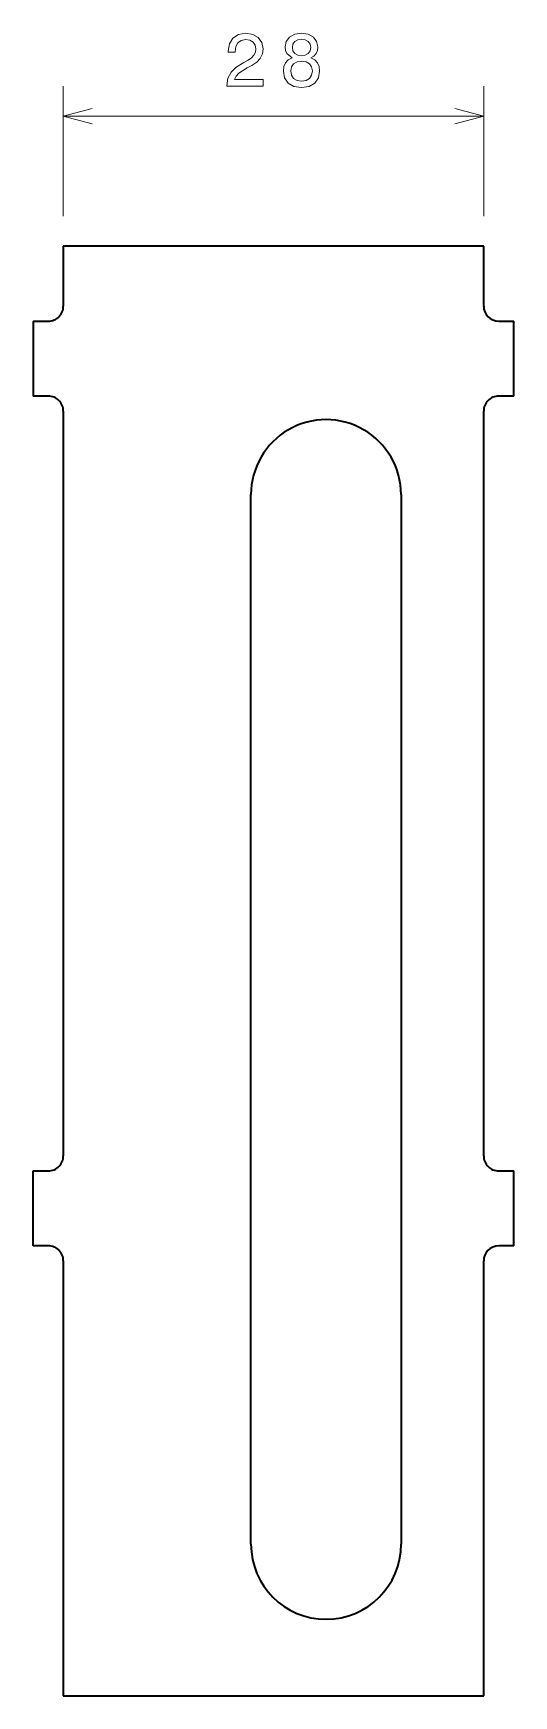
# Model space of a CAD drawing. Extents: x 132 to 164, y 79 to 190.
import ezdxf

# ---------------------------------------------------------------- set-up
doc = ezdxf.new("R2010")
doc.units = 0

msp = doc.modelspace()

# ---------------------------------------------------------------- linework, layer by layer
at = {"color": 7, "lineweight": 13, "ltscale": 0.21678}
for p, q in [((134.282104, 177.465698), (134.282104, 186.136887)), ((162.282104, 177.465698), (162.282104, 186.136887))]:
    msp.add_line(p, q, dxfattribs=at)
at = {"color": 7, "lineweight": 13}
msp.add_line((134.282104, 184.136887), (162.282104, 184.136887), dxfattribs=at)
at = {"color": 7, "lineweight": 35}
for p, q in [((162.282104, 175.465698), (134.282104, 175.465698)), ((134.282104, 164.465698), (134.282104, 114.793015)), ((162.282104, 114.793015), (162.282104, 164.465698)), ((146.782104, 88.894028), (146.782104, 158.894028)), ((156.782104, 158.894028), (156.782104, 88.894028)), ((134.282104, 107.793015), (134.282104, 78.793015)), ((162.282104, 78.793015), (162.282104, 107.793015)), ((134.282104, 78.793015), (162.282104, 78.793015))]:
    msp.add_line(p, q, dxfattribs=at)
at = {"color": 7, "lineweight": 35, "ltscale": 0.1}
for p, q in [((134.282104, 175.465698), (134.282104, 171.465698)), ((162.282104, 171.465698), (162.282104, 175.465698))]:
    msp.add_line(p, q, dxfattribs=at)
at = {"color": 7, "lineweight": 35, "ltscale": 0.125}
for p, q in [((132.282104, 170.465698), (132.282104, 165.465698)), ((164.282104, 165.465698), (164.282104, 170.465698)), ((132.282104, 108.793015), (132.282104, 113.793015)), ((164.282104, 108.793015), (164.282104, 113.793015))]:
    msp.add_line(p, q, dxfattribs=at)
at = {"color": 7, "lineweight": 35, "ltscale": 0.025}
for p, q in [((132.282104, 170.465698), (133.282104, 170.465698)), ((163.282104, 170.465698), (164.282104, 170.465698)), ((133.282104, 165.465698), (132.282104, 165.465698)), ((164.282104, 165.465698), (163.282104, 165.465698)), ((132.282104, 113.793015), (133.282104, 113.793015)), ((163.282104, 113.793015), (164.282104, 113.793015)), ((133.282104, 108.793015), (132.282104, 108.793015)), ((164.282104, 108.793015), (163.282104, 108.793015))]:
    msp.add_line(p, q, dxfattribs=at)
at = {"color": 7, "lineweight": 13}
for points in [[(145.183533, 186.136887), (147.589157, 186.136887), (147.589157, 186.570602), (145.687866, 186.570602), (145.793762, 186.807632), (145.975327, 187.004318), (146.535126, 187.362396), (146.832672, 187.513687), (147.165527, 187.730545), (147.402557, 187.982697), (147.538727, 188.280258), (147.589157, 188.618149), (147.503418, 189.041779), (147.266388, 189.374634), (146.903275, 189.586456), (146.434265, 189.662094), (145.950104, 189.576355), (145.581955, 189.339325), (145.344925, 188.96109), (145.264236, 188.461807), (145.264236, 188.391205), (145.72316, 188.391205), (145.72316, 188.431549), (145.768555, 188.77449), (145.904724, 189.026657), (146.121582, 189.188034), (146.409042, 189.243515), (146.701553, 189.193085), (146.918411, 189.067001), (147.059616, 188.870316), (147.110046, 188.623199), (147.074753, 188.391205), (146.978928, 188.194519), (146.817551, 188.023041), (146.595642, 187.87175), (146.298096, 187.710373), (145.803864, 187.39769), (145.455872, 187.064835), (145.2491, 186.661377), (145.183533, 186.152008)], [(149.52475, 188.023041), (149.267548, 187.881836), (149.091034, 187.68515), (148.980072, 187.438034), (148.944778, 187.140488), (149.025467, 186.691635), (149.257462, 186.343658), (149.635696, 186.12175), (150.150116, 186.036011), (150.65947, 186.12175), (151.03772, 186.343658), (151.269699, 186.691635), (151.355438, 187.140488), (151.315094, 187.438034), (151.209183, 187.68515), (151.027634, 187.881836), (150.775467, 188.023041), (150.977203, 188.144089), (151.118408, 188.310516), (151.204147, 188.512238), (151.234406, 188.759369), (151.153717, 189.117432), (150.941895, 189.404892), (150.598953, 189.591492), (150.150116, 189.662094), (149.696213, 189.591492), (149.353271, 189.404892), (149.136414, 189.117432), (149.060776, 188.759369), (149.085983, 188.512238), (149.171722, 188.310516)], [(149.539886, 188.719025), (149.580231, 188.940918), (149.701263, 189.112396), (149.892899, 189.218292), (150.150116, 189.258636), (150.402267, 189.218292), (150.593918, 189.112396), (150.714951, 188.940918), (150.760345, 188.719025), (150.714951, 188.492065), (150.593918, 188.315552), (150.402267, 188.199554), (150.150116, 188.164261), (149.892899, 188.204605), (149.701263, 188.315552), (149.580231, 188.492065)], [(149.428925, 187.150574), (149.474319, 187.417862), (149.620575, 187.619598), (149.847519, 187.750717), (150.150116, 187.796112), (150.447662, 187.750717), (150.674606, 187.619598), (150.820862, 187.417862), (150.871292, 187.150574), (150.820862, 186.863098), (150.674606, 186.64624), (150.447662, 186.505035), (150.150116, 186.459656), (149.847519, 186.505035), (149.620575, 186.64624), (149.474319, 186.863098)]]:
    msp.add_lwpolyline(points, close=True, dxfattribs=at)
for points in [[(136.213943, 184.654526), (134.282104, 184.136887), (136.213943, 183.619247)], [(160.35025, 183.619247), (162.282104, 184.136887), (160.35025, 184.654526)]]:
    msp.add_lwpolyline(points, dxfattribs=at)
at = {"color": 7, "lineweight": 35}
for centre, radius, start, end in [((133.282104, 171.465698), 1, 269.999997, 0), ((163.282104, 171.465698), 1, 180.000005, 269.999997), ((133.282104, 164.465698), 1, 0, 90.000003), ((163.282104, 164.465698), 1, 90.000003, 180.000005), ((151.782104, 158.894028), 5, 0, 180.000005), ((133.282104, 114.793015), 1, 269.999997, 360), ((163.282104, 114.793015), 1, 179.999995, 269.999997), ((133.282104, 107.793015), 1, 360, 90.000003), ((163.282104, 107.793015), 1, 90.000003, 179.999995), ((151.782104, 88.894028), 5, 180.000005, 0)]:
    msp.add_arc(centre, radius, start, end, dxfattribs=at)

doc.saveas('drawing.dxf')
